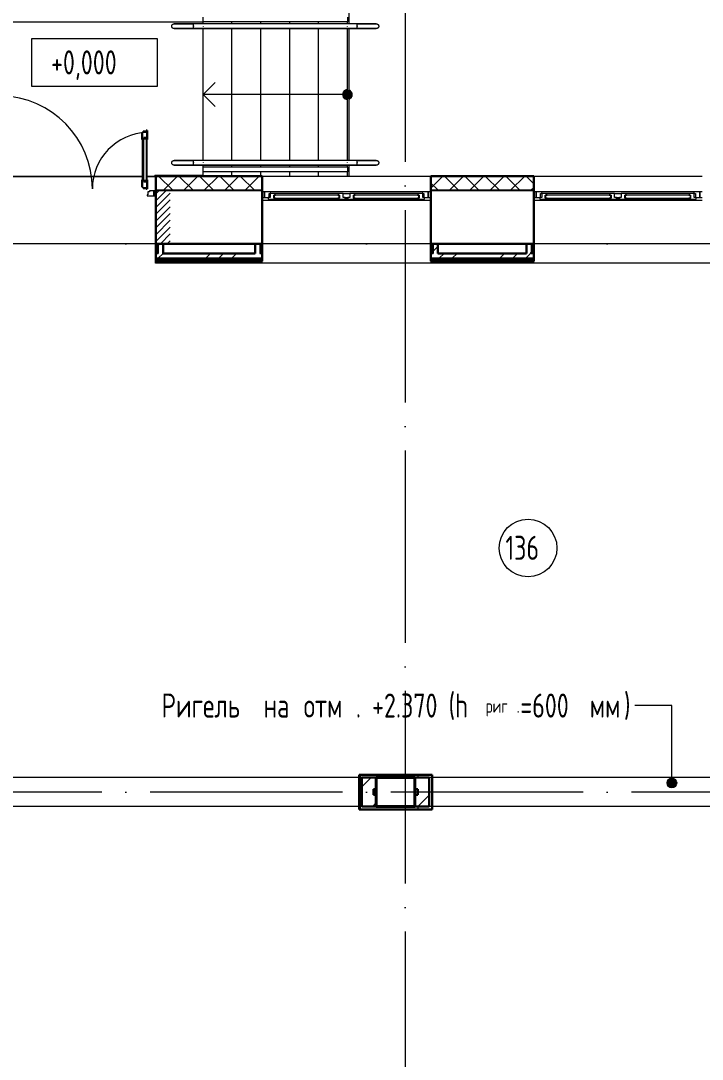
# Model space of a CAD drawing. Header units: millimetres. Extents: x -396912 to 182286, y -43638 to 41610.
# Drawn here: x -20949 to -13871, y 19294 to 30091 of the extents above; entities that cross this region are included whole.
import ezdxf

# ---------------------------------------------------------------- set-up
doc = ezdxf.new("R2010")
doc.units = ezdxf.units.MM
for name, pattern in [('ADSK_Линия сетки', [25, 20, -2.5, 0, -2.5]), ('ADSK_Сверху', [450, 300, -150]), ('ADSK_Штриховая_ш2 п1_5', [4.5, 3, -1.5])]:
    doc.linetypes.add(name, pattern=pattern)
for name, color, linetype, lineweight in [('_ Окна', 7, 'Continuous', 9), ('Аннотация', 7, 'Continuous', 18), ('Двери', 252, 'Continuous', 9), ('Лестницы', 252, 'Continuous', 9), ('Линии', 7, 'Continuous', 9), ('Марки помещений', 252, 'Continuous', 20), ('Несущие колонны', 252, 'Continuous', 18), ('Ограждение', 252, 'Continuous', 9), ('Окна', 252, 'Continuous', 9), ('Оси', 252, 'Continuous', 9), ('Отметки', 7, 'Continuous', 9), ('Стены внутренние', 7, 'Continuous', 18), ('Стены наружные', 7, 'Continuous', 18), ('Стены штриховка', 7, 'Continuous', 9), ('Стрелки вверх', 7, 'Continuous', 18)]:
    doc.layers.add(name, color=color, linetype=linetype, lineweight=lineweight)
doc.layers.add('Двери открывание', color=7, linetype='Continuous', lineweight=9, true_color=0xc0c0c0)
doc.styles.add('GOST Common_3', font='', dxfattribs={"height": 3.5})
doc.styles.add('GOST Common_5', font='', dxfattribs={"width": 0.9, "height": 2.5})
doc.styles.get('GOST Common_3').set_extended_font_data('GOST 2.304 type A')
doc.styles.get('GOST Common_5').set_extended_font_data('GOST 2.304 type A')

# ---------------------------------------------------------------- blocks, each defined once
blk = doc.blocks.new('1 этаж')
at = {"layer": 'Аннотация', "lineweight": 9, "true_color": 0x636466}
h = blk.add_hatch(color=251, dxfattribs=at)
edge = h.paths.add_edge_path()
edge.add_arc((-19888, 21248), 50, 0, 360)
at = {"layer": 'Двери', "lineweight": 18, "true_color": 0x636466}
h = blk.add_hatch(dxfattribs=at)
h.set_pattern_fill('FP_2', color=251, style=0, pattern_type=2)
h.set_pattern_definition([(45, (-26222.8, 27129.27), (-35.3553, 35.3553), [])])
h.paths.add_polyline_path([(-25151, 26854), (-25098, 26854), (-25098, 27404), (-25248, 27404), (-25248, 26854)])
h.paths.add_polyline_path([(-26948, 26854), (-26948, 27404), (-27098, 27404), (-27098, 26854)])
at = {"layer": 'Стрелки вверх', "true_color": 0x636466}
h = blk.add_hatch(color=251, dxfattribs=at)
edge = h.paths.add_edge_path()
edge.add_arc((-23258, 28405), 50, 89.8309, 270.1691)
edge.add_line((-23258, 28355), (-23258, 28405))
edge.add_line((-23258, 28405), (-23258, 28455))
for points in [[(-23265, 28356), (-23258, 28357), (-23258, 28454), (-23265, 28455), (-23291, 28443), (-23306, 28419), (-23306, 28391), (-23291, 28367)], [(-23245, 28359), (-23237, 28360), (-23216, 28378), (-23208, 28405), (-23216, 28432), (-23237, 28451), (-23245, 28452)]]:
    blk.add_hatch(color=251, dxfattribs=at).paths.add_polyline_path(points)
h = blk.add_hatch(color=251, dxfattribs=at)
edge = h.paths.add_edge_path()
edge.add_arc((-23258, 28405), 50, 0, 74.5742)
edge.add_line((-23245, 28453), (-23258, 28405))
edge.add_line((-23258, 28405), (-23208, 28405))
h = blk.add_hatch(color=251, dxfattribs=at)
edge = h.paths.add_edge_path()
edge.add_arc((-23258, 28405), 50, 285.4258, 360)
edge.add_line((-23208, 28405), (-23258, 28405))
edge.add_line((-23258, 28405), (-23245, 28357))
at = {"layer": '_ Окна', "color": 251, "true_color": 0x636466}
for p, q in [((-24118, 27394), (-24143, 27394)), ((-24143, 27336), (-24118, 27336)), ((-24118, 27336), (-24118, 27394)), ((-24020, 27360), (-24023, 27360)), ((-24023, 27360), (-24023, 27328)), ((-24023, 27328), (-24020, 27328)), ((-23343, 27360), (-24020, 27360)), ((-24020, 27360), (-24020, 27328)), ((-24020, 27328), (-24020, 27360)), ((-24020, 27328), (-23343, 27328)), ((-23343, 27328), (-23343, 27360)), ((-23343, 27360), (-23343, 27328)), ((-23340, 27360), (-23343, 27360)), ((-23343, 27328), (-23340, 27328)), ((-23340, 27328), (-23340, 27360)), ((-23193, 27360), (-23196, 27360)), ((-23196, 27360), (-23196, 27328)), ((-23196, 27328), (-23193, 27328)), ((-22516, 27360), (-23193, 27360)), ((-23193, 27360), (-23193, 27328)), ((-23193, 27328), (-23193, 27360)), ((-23193, 27328), (-22516, 27328)), ((-22516, 27328), (-22516, 27360)), ((-22516, 27360), (-22516, 27328)), ((-22513, 27360), (-22516, 27360)), ((-22516, 27328), (-22513, 27328)), ((-22513, 27328), (-22513, 27360)), ((-22393, 27394), (-22418, 27394)), ((-22418, 27394), (-22418, 27336)), ((-22418, 27336), (-22393, 27336)), ((-21298, 27394), (-21323, 27394)), ((-21323, 27336), (-21298, 27336)), ((-21298, 27336), (-21298, 27394)), ((-21200, 27360), (-21203, 27360)), ((-21203, 27360), (-21203, 27328)), ((-21203, 27328), (-21200, 27328)), ((-20523, 27360), (-21200, 27360)), ((-21200, 27360), (-21200, 27328)), ((-21200, 27328), (-21200, 27360)), ((-21200, 27328), (-20523, 27328)), ((-20523, 27328), (-20523, 27360)), ((-20523, 27360), (-20523, 27328)), ((-20520, 27360), (-20523, 27360)), ((-20523, 27328), (-20520, 27328)), ((-20520, 27328), (-20520, 27360)), ((-20373, 27360), (-20376, 27360)), ((-20376, 27360), (-20376, 27328)), ((-20376, 27328), (-20373, 27328)), ((-19696, 27360), (-20373, 27360)), ((-20373, 27360), (-20373, 27328)), ((-20373, 27328), (-20373, 27360)), ((-20373, 27328), (-19696, 27328)), ((-19696, 27328), (-19696, 27360)), ((-19696, 27360), (-19696, 27328)), ((-19693, 27360), (-19696, 27360)), ((-19696, 27328), (-19693, 27328)), ((-19693, 27328), (-19693, 27360)), ((-19573, 27394), (-19598, 27394)), ((-19598, 27394), (-19598, 27336)), ((-19598, 27336), (-19573, 27336))]:
    blk.add_line(p, q, dxfattribs=at)
at = {"layer": '_ Окна', "color": 251, "lineweight": 18, "true_color": 0x636466}
for p, q in [((-24058, 27394), (-24118, 27394)), ((-24118, 27394), (-24118, 27336)), ((-24118, 27336), (-24080, 27336)), ((-24060, 27336), (-24080, 27336)), ((-24080, 27336), (-24080, 27319)), ((-24080, 27319), (-24024, 27319)), ((-24072, 27336), (-24072, 27377)), ((-24072, 27377), (-24060, 27377)), ((-24060, 27377), (-24060, 27336)), ((-24009, 27377), (-24060, 27377)), ((-24054, 27377), (-24058, 27394)), ((-24024, 27319), (-24023, 27320)), ((-24023, 27328), (-24023, 27360)), ((-24023, 27360), (-24005, 27360)), ((-24005, 27328), (-24023, 27328)), ((-24023, 27320), (-24022, 27319)), ((-24022, 27319), (-24007, 27319)), ((-24005, 27360), (-24009, 27377)), ((-24007, 27319), (-24005, 27328)), ((-23353, 27377), (-23358, 27360)), ((-23358, 27360), (-23340, 27360)), ((-23340, 27328), (-23358, 27328)), ((-23358, 27328), (-23355, 27319)), ((-23355, 27319), (-23341, 27319)), ((-23303, 27377), (-23353, 27377)), ((-23341, 27319), (-23340, 27320)), ((-23340, 27360), (-23340, 27328)), ((-23340, 27320), (-23339, 27319)), ((-23339, 27319), (-23283, 27319)), ((-23303, 27336), (-23303, 27377)), ((-23283, 27336), (-23303, 27336)), ((-23283, 27319), (-23283, 27336)), ((-23233, 27336), (-23253, 27336)), ((-23253, 27336), (-23253, 27319)), ((-23253, 27319), (-23197, 27319)), ((-23233, 27377), (-23233, 27336)), ((-23182, 27377), (-23233, 27377)), ((-23197, 27319), (-23196, 27320)), ((-23196, 27328), (-23196, 27360)), ((-23196, 27360), (-23178, 27360)), ((-23178, 27328), (-23196, 27328)), ((-23196, 27320), (-23195, 27319)), ((-23195, 27319), (-23180, 27319)), ((-23178, 27360), (-23182, 27377)), ((-23180, 27319), (-23178, 27328)), ((-22526, 27377), (-22531, 27360)), ((-22531, 27360), (-22513, 27360)), ((-22513, 27328), (-22531, 27328)), ((-22531, 27328), (-22528, 27319)), ((-22528, 27319), (-22514, 27319)), ((-22476, 27377), (-22526, 27377)), ((-22514, 27319), (-22513, 27320)), ((-22513, 27360), (-22513, 27328)), ((-22513, 27320), (-22512, 27319)), ((-22512, 27319), (-22456, 27319)), ((-22477, 27394), (-22482, 27377)), ((-22418, 27394), (-22477, 27394)), ((-22476, 27336), (-22476, 27377)), ((-22476, 27377), (-22464, 27377)), ((-22456, 27336), (-22476, 27336)), ((-22464, 27377), (-22464, 27336)), ((-22456, 27319), (-22456, 27336)), ((-22456, 27336), (-22418, 27336)), ((-22418, 27336), (-22418, 27394)), ((-21238, 27394), (-21298, 27394)), ((-21298, 27394), (-21298, 27336)), ((-21298, 27336), (-21260, 27336)), ((-21240, 27336), (-21260, 27336)), ((-21260, 27336), (-21260, 27319)), ((-21260, 27319), (-21204, 27319)), ((-21252, 27336), (-21252, 27377)), ((-21252, 27377), (-21240, 27377)), ((-21240, 27377), (-21240, 27336)), ((-21189, 27377), (-21240, 27377)), ((-21234, 27377), (-21238, 27394)), ((-21204, 27319), (-21203, 27320)), ((-21203, 27328), (-21203, 27360)), ((-21203, 27360), (-21185, 27360)), ((-21185, 27328), (-21203, 27328)), ((-21203, 27320), (-21202, 27319)), ((-21202, 27319), (-21187, 27319)), ((-21185, 27360), (-21189, 27377)), ((-21187, 27319), (-21185, 27328)), ((-20533, 27377), (-20538, 27360)), ((-20538, 27360), (-20520, 27360)), ((-20520, 27328), (-20538, 27328)), ((-20538, 27328), (-20535, 27319)), ((-20535, 27319), (-20521, 27319)), ((-20483, 27377), (-20533, 27377)), ((-20521, 27319), (-20520, 27320)), ((-20520, 27360), (-20520, 27328)), ((-20520, 27320), (-20519, 27319)), ((-20519, 27319), (-20463, 27319)), ((-20483, 27336), (-20483, 27377)), ((-20463, 27336), (-20483, 27336)), ((-20463, 27319), (-20463, 27336)), ((-20413, 27336), (-20433, 27336)), ((-20433, 27336), (-20433, 27319)), ((-20433, 27319), (-20377, 27319)), ((-20413, 27377), (-20413, 27336)), ((-20362, 27377), (-20413, 27377)), ((-20377, 27319), (-20376, 27320)), ((-20376, 27328), (-20376, 27360)), ((-20376, 27360), (-20358, 27360)), ((-20358, 27328), (-20376, 27328)), ((-20376, 27320), (-20375, 27319)), ((-20375, 27319), (-20360, 27319)), ((-20358, 27360), (-20362, 27377)), ((-20360, 27319), (-20358, 27328)), ((-19706, 27377), (-19711, 27360)), ((-19711, 27360), (-19693, 27360)), ((-19693, 27328), (-19711, 27328)), ((-19711, 27328), (-19708, 27319)), ((-19708, 27319), (-19694, 27319)), ((-19656, 27377), (-19706, 27377)), ((-19694, 27319), (-19693, 27320)), ((-19693, 27360), (-19693, 27328)), ((-19693, 27320), (-19692, 27319)), ((-19692, 27319), (-19636, 27319)), ((-19657, 27394), (-19662, 27377)), ((-19598, 27394), (-19657, 27394)), ((-19656, 27336), (-19656, 27377)), ((-19656, 27377), (-19644, 27377)), ((-19636, 27336), (-19656, 27336)), ((-19644, 27377), (-19644, 27336)), ((-19636, 27319), (-19636, 27336)), ((-19636, 27336), (-19598, 27336)), ((-19598, 27336), (-19598, 27394))]:
    blk.add_line(p, q, dxfattribs=at)
at = {"layer": 'Аннотация', "color": 251, "lineweight": 20, "true_color": 0x636466}
for p, q in [((-26536, 28488), (-26536, 28988)), ((-26536, 28988), (-25236, 28988)), ((-25236, 28988), (-25236, 28488)), ((-25236, 28488), (-26536, 28488))]:
    blk.add_line(p, q, dxfattribs=at)
at = {"layer": 'Аннотация', "color": 251, "lineweight": 9, "true_color": 0x636466}
for p, q in [((-20267, 22053), (-20273, 22053)), ((-19888, 22053), (-20267, 22053)), ((-19888, 21248), (-19888, 22053))]:
    blk.add_line(p, q, dxfattribs=at)
blk.add_circle((-19888, 21248), 50, dxfattribs=at)
at = {"layer": 'Двери', "color": 251, "lineweight": 30, "true_color": 0x636466}
for p, q in [((-25381, 28012), (-25390, 28012)), ((-25390, 28012), (-25390, 27938)), ((-25349, 28022), (-25381, 28022)), ((-25381, 28022), (-25381, 28012)), ((-25340, 28032), (-25349, 28032)), ((-25349, 28032), (-25349, 28022)), ((-25340, 27938), (-25340, 28032)), ((-25390, 27938), (-25373, 27938)), ((-25373, 27938), (-25373, 27956)), ((-25373, 27956), (-25349, 27956)), ((-25349, 27956), (-25349, 27938)), ((-25349, 27938), (-25340, 27938)), ((-25390, 27518), (-25390, 27444)), ((-25390, 27518), (-25373, 27518)), ((-25390, 27444), (-25381, 27444)), ((-25381, 27444), (-25381, 27434)), ((-25381, 27434), (-25349, 27434)), ((-25373, 27518), (-25373, 27500)), ((-25373, 27500), (-25349, 27500)), ((-25349, 27518), (-25340, 27518)), ((-25349, 27500), (-25349, 27518)), ((-25349, 27434), (-25349, 27424)), ((-25349, 27424), (-25340, 27424)), ((-25340, 27424), (-25340, 27518))]:
    blk.add_line(p, q, dxfattribs=at)
at = {"layer": 'Двери', "color": 251, "true_color": 0x636466}
for p, q in [((-25390, 27938), (-25390, 27518)), ((-25373, 27500), (-25373, 27956)), ((-25373, 27956), (-25349, 27956)), ((-25349, 27956), (-25349, 27500)), ((-25340, 27518), (-25340, 27938)), ((-25349, 27500), (-25373, 27500)), ((-25330, 27363), (-25340, 27363)), ((-25340, 27363), (-25340, 27354)), ((-25340, 27354), (-25268, 27354)), ((-25315, 27395), (-25330, 27395)), ((-25330, 27395), (-25330, 27363)), ((-25315, 27404), (-25315, 27395)), ((-25268, 27404), (-25315, 27404)), ((-25248, 27404), (-25268, 27404)), ((-25268, 27404), (-25268, 27354)), ((-25268, 27354), (-25268, 27404)), ((-25268, 27354), (-25248, 27354)), ((-25248, 27354), (-25248, 27404))]:
    blk.add_line(p, q, dxfattribs=at)
at = {"layer": 'Двери', "color": 251, "linetype": 'ADSK_Штриховая_ш2 п1_5', "true_color": 0x636466}
for p, q in [((-25098, 27404), (-25248, 27404)), ((-25248, 27404), (-25248, 26854)), ((-25248, 26854), (-25098, 26854))]:
    blk.add_line(p, q, dxfattribs=at)
at = {"layer": 'Двери открывание', "color": 251, "true_color": 0x636466}
for centre, radius, start, end in [((-26876, 27424), 968, 0, 88.8161), ((-25320, 27424), 588, 91.9492, 180)]:
    blk.add_arc(centre, radius, start, end, dxfattribs=at)
at = {"layer": 'Лестницы', "color": 251, "true_color": 0x636466}
for p, q in [((-24758, 29141), (-24758, 29161)), ((-24758, 29141), (-24758, 29161)), ((-24458, 29141), (-24458, 29161)), ((-24458, 29141), (-24458, 29161)), ((-24158, 29141), (-24158, 29161)), ((-24158, 29141), (-24158, 29161)), ((-23858, 29141), (-23858, 29161)), ((-23858, 29141), (-23858, 29161)), ((-23558, 29141), (-23558, 29161)), ((-23558, 29141), (-23558, 29161)), ((-24758, 27721), (-24758, 29091)), ((-24758, 27721), (-24758, 29091)), ((-24458, 27721), (-24458, 29091)), ((-24458, 27721), (-24458, 29091)), ((-24158, 27721), (-24158, 29091)), ((-24158, 27721), (-24158, 29091)), ((-23858, 27721), (-23858, 29091)), ((-23858, 27721), (-23858, 29091)), ((-23558, 27721), (-23558, 29091)), ((-23558, 27721), (-23558, 29091)), ((-24758, 27651), (-24758, 27671)), ((-24758, 27651), (-24758, 27671)), ((-24458, 27651), (-24458, 27671)), ((-24458, 27651), (-24458, 27671)), ((-24158, 27651), (-24158, 27671)), ((-24158, 27651), (-24158, 27671)), ((-23858, 27651), (-23858, 27671)), ((-23858, 27651), (-23858, 27671)), ((-23558, 27651), (-23558, 27671)), ((-23558, 27651), (-23558, 27671)), ((-26806, 27554), (-25390, 27554)), ((-25340, 27554), (-25258, 27554)), ((-24758, 27569), (-24758, 27601)), ((-24758, 27569), (-24758, 27601)), ((-24458, 27556), (-24458, 27601)), ((-24458, 27556), (-24458, 27601)), ((-24158, 27556), (-24158, 27601)), ((-24158, 27556), (-24158, 27601)), ((-23858, 27556), (-23858, 27601)), ((-23858, 27556), (-23858, 27601)), ((-23558, 27556), (-23558, 27601)), ((-23558, 27556), (-23558, 27601))]:
    blk.add_line(p, q, dxfattribs=at)
at = {"layer": 'Линии', "color": 251, "linetype": 'ADSK_Сверху', "ltscale": 100, "true_color": 0x636466}
for p, q in [((-7753, 21304), (-28218, 21304)), ((-7753, 21004), (-28218, 21004))]:
    blk.add_line(p, q, dxfattribs=at)
at = {"layer": 'Марки помещений', "color": 251, "true_color": 0x636466}
blk.add_circle((-21382, 23691), 300, dxfattribs=at)
at = {"layer": 'Несущие колонны', "color": 251, "lineweight": 40, "true_color": 0x636466}
for p, q in [((-22958, 21304), (-22558, 21304)), ((-22958, 21004), (-22958, 21304)), ((-22558, 21304), (-22958, 21304)), ((-22958, 21304), (-22958, 21004)), ((-22558, 21304), (-22558, 21004)), ((-22558, 21004), (-22558, 21304)), ((-22558, 21004), (-22958, 21004)), ((-22958, 21004), (-22558, 21004))]:
    blk.add_line(p, q, dxfattribs=at)
at = {"layer": 'Ограждение', "color": 251, "true_color": 0x636466}
for p, q in [((-26963, 29161), (-24758, 29161)), ((-24758, 29161), (-24758, 29211)), ((-23258, 29161), (-24758, 29161)), ((-23258, 29211), (-23258, 29161)), ((-24764, 29141), (-24858, 29141)), ((-24858, 29091), (-24858, 29141)), ((-24758, 29141), (-24858, 29141)), ((-24858, 29119), (-24858, 29114)), ((-24858, 29116), (-24858, 29119)), ((-24858, 29114), (-24858, 29116)), ((-24858, 29091), (-24764, 29091)), ((-24758, 29091), (-24858, 29091)), ((-23264, 29141), (-24764, 29141)), ((-24764, 29091), (-23264, 29091)), ((-23258, 29141), (-24758, 29141)), ((-23258, 29091), (-24758, 29091)), ((-23158, 29141), (-23258, 29141)), ((-23158, 29141), (-23258, 29141)), ((-23258, 29091), (-23158, 29091)), ((-23158, 29091), (-23258, 29091)), ((-23158, 29091), (-23158, 29141)), ((-23158, 29114), (-23158, 29119)), ((-23158, 29119), (-23158, 29116)), ((-23158, 29116), (-23158, 29114)), ((-24764, 27721), (-24858, 27721)), ((-24858, 27671), (-24858, 27721)), ((-24758, 27721), (-24858, 27721)), ((-24858, 27699), (-24858, 27694)), ((-24858, 27696), (-24858, 27699)), ((-24858, 27694), (-24858, 27696)), ((-24858, 27671), (-24764, 27671)), ((-24758, 27671), (-24858, 27671)), ((-23264, 27721), (-24764, 27721)), ((-24764, 27671), (-23264, 27671)), ((-23258, 27721), (-24758, 27721)), ((-23258, 27671), (-24758, 27671)), ((-24758, 27601), (-24758, 27651)), ((-23258, 27651), (-24758, 27651)), ((-23158, 27721), (-23258, 27721)), ((-23158, 27721), (-23258, 27721)), ((-23258, 27671), (-23158, 27671)), ((-23158, 27671), (-23258, 27671)), ((-23258, 27651), (-23258, 27601)), ((-23158, 27671), (-23158, 27721)), ((-23158, 27694), (-23158, 27699)), ((-23158, 27699), (-23158, 27696)), ((-23158, 27696), (-23158, 27694)), ((-23258, 27601), (-24758, 27601)), ((-22393, 27304), (-24143, 27304)), ((-19573, 27304), (-21323, 27304)), ((-25253, 26654), (-25253, 26854)), ((-25248, 26854), (-25253, 26854)), ((-22393, 26854), (-24143, 26854)), ((-19573, 26854), (-21323, 26854)), ((-24143, 26654), (-24143, 26674)), ((-22393, 26674), (-22393, 26654)), ((-21323, 26654), (-21323, 26674)), ((-11053, 26654), (-25253, 26654)), ((-22393, 26654), (-24143, 26654)), ((-19573, 26654), (-21323, 26654))]:
    blk.add_line(p, q, dxfattribs=at)
at = {"layer": 'Ограждение', "color": 251, "true_color": 0x636466, "flags": 128}
for points in [[(-25083, 29116), (-25083, 29117), (-25083, 29118), (-25083, 29119), (-25083, 29120), (-25083, 29121), (-25082, 29122), (-25082, 29123), (-25082, 29124), (-25082, 29125), (-25081, 29126), (-25081, 29127), (-25080, 29128), (-25080, 29129), (-25079, 29130), (-25079, 29130), (-25078, 29131), (-25078, 29132), (-25077, 29133), (-25076, 29133), (-25076, 29134), (-25075, 29135), (-25074, 29136), (-25073, 29136), (-25073, 29137), (-25072, 29137), (-25071, 29138), (-25070, 29138), (-25069, 29139), (-25068, 29139), (-25067, 29140), (-25066, 29140), (-25065, 29140), (-25064, 29140), (-25063, 29141), (-25062, 29141), (-25061, 29141), (-25060, 29141), (-25059, 29141), (-25058, 29141), (-25058, 29141)], [(-25058, 29091), (-25059, 29091), (-25060, 29091), (-25061, 29091), (-25062, 29092), (-25063, 29092), (-25064, 29092), (-25065, 29092), (-25066, 29093), (-25067, 29093), (-25068, 29093), (-25069, 29094), (-25070, 29094), (-25071, 29095), (-25071, 29095), (-25072, 29096), (-25073, 29096), (-25074, 29097), (-25075, 29097), (-25075, 29098), (-25076, 29099), (-25077, 29100), (-25077, 29100), (-25078, 29101), (-25079, 29102), (-25079, 29103), (-25080, 29104), (-25080, 29104), (-25081, 29105), (-25081, 29106), (-25081, 29107), (-25082, 29108), (-25082, 29109), (-25082, 29110), (-25083, 29111), (-25083, 29112), (-25083, 29113), (-25083, 29114), (-25083, 29115), (-25083, 29116), (-25083, 29116)], [(-24858, 29141), (-24866, 29141), (-24874, 29141), (-24882, 29141), (-24890, 29141), (-24898, 29141), (-24906, 29141), (-24913, 29141), (-24921, 29141), (-24929, 29141), (-24936, 29141), (-24943, 29141), (-24951, 29141), (-24958, 29141), (-24964, 29141), (-24971, 29141), (-24978, 29141), (-24984, 29141), (-24990, 29141), (-24996, 29141), (-25002, 29141), (-25007, 29141), (-25012, 29141), (-25017, 29141), (-25022, 29141), (-25026, 29141), (-25031, 29141), (-25035, 29141), (-25038, 29141), (-25042, 29141), (-25045, 29141), (-25047, 29141), (-25050, 29141), (-25052, 29141), (-25054, 29141), (-25055, 29141), (-25056, 29141), (-25057, 29141), (-25058, 29141), (-25058, 29141), (-25058, 29141)], [(-25058, 29141), (-25058, 29141), (-25058, 29141), (-25057, 29141), (-25056, 29141), (-25054, 29141), (-25052, 29141), (-25050, 29141), (-25048, 29141), (-25045, 29141), (-25042, 29141), (-25039, 29141), (-25036, 29141), (-25032, 29141), (-25028, 29141), (-25023, 29141), (-25019, 29141), (-25014, 29141), (-25009, 29141), (-25003, 29141), (-24998, 29141), (-24992, 29141), (-24986, 29141), (-24979, 29141), (-24973, 29141), (-24966, 29141), (-24959, 29141), (-24952, 29141), (-24945, 29141), (-24938, 29141), (-24931, 29141), (-24923, 29141), (-24916, 29141), (-24908, 29141), (-24900, 29141), (-24892, 29141), (-24884, 29141), (-24876, 29141), (-24868, 29141), (-24860, 29141), (-24858, 29141)], [(-24858, 29091), (-24866, 29091), (-24874, 29091), (-24882, 29091), (-24890, 29091), (-24898, 29091), (-24906, 29091), (-24913, 29091), (-24921, 29091), (-24929, 29091), (-24936, 29091), (-24943, 29091), (-24951, 29091), (-24958, 29091), (-24964, 29091), (-24971, 29091), (-24978, 29091), (-24984, 29091), (-24990, 29091), (-24996, 29091), (-25002, 29091), (-25007, 29091), (-25012, 29091), (-25017, 29091), (-25022, 29091), (-25026, 29091), (-25031, 29091), (-25035, 29091), (-25038, 29091), (-25042, 29091), (-25045, 29091), (-25047, 29091), (-25050, 29091), (-25052, 29091), (-25054, 29091), (-25055, 29091), (-25056, 29091), (-25057, 29091), (-25058, 29091), (-25058, 29091), (-25058, 29091)], [(-25058, 29091), (-25058, 29091), (-25058, 29091), (-25057, 29091), (-25056, 29091), (-25054, 29091), (-25052, 29091), (-25050, 29091), (-25048, 29091), (-25045, 29091), (-25042, 29091), (-25039, 29091), (-25036, 29091), (-25032, 29091), (-25028, 29091), (-25023, 29091), (-25019, 29091), (-25014, 29091), (-25009, 29091), (-25003, 29091), (-24998, 29091), (-24992, 29091), (-24986, 29091), (-24979, 29091), (-24973, 29091), (-24966, 29091), (-24959, 29091), (-24952, 29091), (-24945, 29091), (-24938, 29091), (-24931, 29091), (-24923, 29091), (-24916, 29091), (-24908, 29091), (-24900, 29091), (-24892, 29091), (-24884, 29091), (-24876, 29091), (-24868, 29091), (-24860, 29091), (-24858, 29091)], [(-23158, 29141), (-23150, 29141), (-23142, 29141), (-23134, 29141), (-23126, 29141), (-23118, 29141), (-23110, 29141), (-23103, 29141), (-23095, 29141), (-23087, 29141), (-23080, 29141), (-23073, 29141), (-23065, 29141), (-23058, 29141), (-23052, 29141), (-23045, 29141), (-23038, 29141), (-23032, 29141), (-23026, 29141), (-23020, 29141), (-23014, 29141), (-23009, 29141), (-23004, 29141), (-22999, 29141), (-22994, 29141), (-22990, 29141), (-22985, 29141), (-22981, 29141), (-22978, 29141), (-22974, 29141), (-22971, 29141), (-22969, 29141), (-22966, 29141), (-22964, 29141), (-22962, 29141), (-22961, 29141), (-22960, 29141), (-22959, 29141), (-22958, 29141), (-22958, 29141), (-22958, 29141)], [(-22958, 29141), (-22958, 29141), (-22958, 29141), (-22959, 29141), (-22960, 29141), (-22962, 29141), (-22964, 29141), (-22966, 29141), (-22968, 29141), (-22971, 29141), (-22974, 29141), (-22977, 29141), (-22980, 29141), (-22984, 29141), (-22988, 29141), (-22993, 29141), (-22997, 29141), (-23002, 29141), (-23007, 29141), (-23013, 29141), (-23018, 29141), (-23024, 29141), (-23030, 29141), (-23037, 29141), (-23043, 29141), (-23050, 29141), (-23057, 29141), (-23064, 29141), (-23071, 29141), (-23078, 29141), (-23085, 29141), (-23093, 29141), (-23100, 29141), (-23108, 29141), (-23116, 29141), (-23124, 29141), (-23132, 29141), (-23140, 29141), (-23148, 29141), (-23156, 29141), (-23158, 29141)], [(-23158, 29091), (-23150, 29091), (-23142, 29091), (-23134, 29091), (-23126, 29091), (-23118, 29091), (-23110, 29091), (-23103, 29091), (-23095, 29091), (-23087, 29091), (-23080, 29091), (-23073, 29091), (-23065, 29091), (-23058, 29091), (-23052, 29091), (-23045, 29091), (-23038, 29091), (-23032, 29091), (-23026, 29091), (-23020, 29091), (-23014, 29091), (-23009, 29091), (-23004, 29091), (-22999, 29091), (-22994, 29091), (-22990, 29091), (-22985, 29091), (-22981, 29091), (-22978, 29091), (-22974, 29091), (-22971, 29091), (-22969, 29091), (-22966, 29091), (-22964, 29091), (-22962, 29091), (-22961, 29091), (-22960, 29091), (-22959, 29091), (-22958, 29091), (-22958, 29091), (-22958, 29091)], [(-22958, 29091), (-22958, 29091), (-22958, 29091), (-22959, 29091), (-22960, 29091), (-22962, 29091), (-22964, 29091), (-22966, 29091), (-22968, 29091), (-22971, 29091), (-22974, 29091), (-22977, 29091), (-22980, 29091), (-22984, 29091), (-22988, 29091), (-22993, 29091), (-22997, 29091), (-23002, 29091), (-23007, 29091), (-23013, 29091), (-23018, 29091), (-23024, 29091), (-23030, 29091), (-23037, 29091), (-23043, 29091), (-23050, 29091), (-23057, 29091), (-23064, 29091), (-23071, 29091), (-23078, 29091), (-23085, 29091), (-23093, 29091), (-23100, 29091), (-23108, 29091), (-23116, 29091), (-23124, 29091), (-23132, 29091), (-23140, 29091), (-23148, 29091), (-23156, 29091), (-23158, 29091)], [(-22958, 29141), (-22957, 29141), (-22956, 29141), (-22955, 29141), (-22954, 29141), (-22953, 29141), (-22952, 29141), (-22951, 29140), (-22950, 29140), (-22949, 29140), (-22948, 29139), (-22947, 29139), (-22946, 29138), (-22945, 29138), (-22945, 29137), (-22944, 29137), (-22943, 29136), (-22942, 29136), (-22941, 29135), (-22941, 29134), (-22940, 29134), (-22939, 29133), (-22939, 29132), (-22938, 29131), (-22937, 29131), (-22937, 29130), (-22936, 29129), (-22936, 29128), (-22935, 29127), (-22935, 29126), (-22935, 29125), (-22934, 29124), (-22934, 29123), (-22934, 29122), (-22933, 29121), (-22933, 29121), (-22933, 29120), (-22933, 29119), (-22933, 29118), (-22933, 29117), (-22933, 29116)], [(-22933, 29116), (-22933, 29115), (-22933, 29114), (-22933, 29113), (-22933, 29112), (-22933, 29111), (-22934, 29110), (-22934, 29109), (-22934, 29108), (-22934, 29107), (-22935, 29107), (-22935, 29106), (-22936, 29105), (-22936, 29104), (-22937, 29103), (-22937, 29102), (-22938, 29101), (-22938, 29101), (-22939, 29100), (-22940, 29099), (-22940, 29098), (-22941, 29098), (-22942, 29097), (-22943, 29096), (-22943, 29096), (-22944, 29095), (-22945, 29095), (-22946, 29094), (-22947, 29094), (-22948, 29093), (-22949, 29093), (-22950, 29093), (-22951, 29092), (-22952, 29092), (-22953, 29092), (-22954, 29092), (-22955, 29091), (-22956, 29091), (-22957, 29091), (-22958, 29091), (-22958, 29091)], [(-25083, 27696), (-25083, 27697), (-25083, 27698), (-25083, 27699), (-25083, 27700), (-25083, 27701), (-25082, 27702), (-25082, 27703), (-25082, 27704), (-25082, 27705), (-25081, 27706), (-25081, 27707), (-25080, 27708), (-25080, 27709), (-25079, 27710), (-25079, 27710), (-25078, 27711), (-25078, 27712), (-25077, 27713), (-25076, 27713), (-25076, 27714), (-25075, 27715), (-25074, 27716), (-25073, 27716), (-25073, 27717), (-25072, 27717), (-25071, 27718), (-25070, 27718), (-25069, 27719), (-25068, 27719), (-25067, 27720), (-25066, 27720), (-25065, 27720), (-25064, 27720), (-25063, 27721), (-25062, 27721), (-25061, 27721), (-25060, 27721), (-25059, 27721), (-25058, 27721), (-25058, 27721)], [(-25058, 27671), (-25059, 27671), (-25060, 27671), (-25061, 27671), (-25062, 27672), (-25063, 27672), (-25064, 27672), (-25065, 27672), (-25066, 27673), (-25067, 27673), (-25068, 27673), (-25069, 27674), (-25070, 27674), (-25071, 27675), (-25071, 27675), (-25072, 27676), (-25073, 27676), (-25074, 27677), (-25075, 27677), (-25075, 27678), (-25076, 27679), (-25077, 27680), (-25077, 27680), (-25078, 27681), (-25079, 27682), (-25079, 27683), (-25080, 27684), (-25080, 27684), (-25081, 27685), (-25081, 27686), (-25081, 27687), (-25082, 27688), (-25082, 27689), (-25082, 27690), (-25083, 27691), (-25083, 27692), (-25083, 27693), (-25083, 27694), (-25083, 27695), (-25083, 27696), (-25083, 27696)], [(-24858, 27721), (-24866, 27721), (-24874, 27721), (-24882, 27721), (-24890, 27721), (-24898, 27721), (-24906, 27721), (-24913, 27721), (-24921, 27721), (-24929, 27721), (-24936, 27721), (-24943, 27721), (-24951, 27721), (-24958, 27721), (-24964, 27721), (-24971, 27721), (-24978, 27721), (-24984, 27721), (-24990, 27721), (-24996, 27721), (-25002, 27721), (-25007, 27721), (-25012, 27721), (-25017, 27721), (-25022, 27721), (-25026, 27721), (-25031, 27721), (-25035, 27721), (-25038, 27721), (-25042, 27721), (-25045, 27721), (-25047, 27721), (-25050, 27721), (-25052, 27721), (-25054, 27721), (-25055, 27721), (-25056, 27721), (-25057, 27721), (-25058, 27721), (-25058, 27721), (-25058, 27721)], [(-25058, 27721), (-25058, 27721), (-25058, 27721), (-25057, 27721), (-25056, 27721), (-25054, 27721), (-25052, 27721), (-25050, 27721), (-25048, 27721), (-25045, 27721), (-25042, 27721), (-25039, 27721), (-25036, 27721), (-25032, 27721), (-25028, 27721), (-25023, 27721), (-25019, 27721), (-25014, 27721), (-25009, 27721), (-25003, 27721), (-24998, 27721), (-24992, 27721), (-24986, 27721), (-24979, 27721), (-24973, 27721), (-24966, 27721), (-24959, 27721), (-24952, 27721), (-24945, 27721), (-24938, 27721), (-24931, 27721), (-24923, 27721), (-24916, 27721), (-24908, 27721), (-24900, 27721), (-24892, 27721), (-24884, 27721), (-24876, 27721), (-24868, 27721), (-24860, 27721), (-24858, 27721)], [(-24858, 27671), (-24866, 27671), (-24874, 27671), (-24882, 27671), (-24890, 27671), (-24898, 27671), (-24906, 27671), (-24913, 27671), (-24921, 27671), (-24929, 27671), (-24936, 27671), (-24943, 27671), (-24951, 27671), (-24958, 27671), (-24964, 27671), (-24971, 27671), (-24978, 27671), (-24984, 27671), (-24990, 27671), (-24996, 27671), (-25002, 27671), (-25007, 27671), (-25012, 27671), (-25017, 27671), (-25022, 27671), (-25026, 27671), (-25031, 27671), (-25035, 27671), (-25038, 27671), (-25042, 27671), (-25045, 27671), (-25047, 27671), (-25050, 27671), (-25052, 27671), (-25054, 27671), (-25055, 27671), (-25056, 27671), (-25057, 27671), (-25058, 27671), (-25058, 27671), (-25058, 27671)], [(-25058, 27671), (-25058, 27671), (-25058, 27671), (-25057, 27671), (-25056, 27671), (-25054, 27671), (-25052, 27671), (-25050, 27671), (-25048, 27671), (-25045, 27671), (-25042, 27671), (-25039, 27671), (-25036, 27671), (-25032, 27671), (-25028, 27671), (-25023, 27671), (-25019, 27671), (-25014, 27671), (-25009, 27671), (-25003, 27671), (-24998, 27671), (-24992, 27671), (-24986, 27671), (-24979, 27671), (-24973, 27671), (-24966, 27671), (-24959, 27671), (-24952, 27671), (-24945, 27671), (-24938, 27671), (-24931, 27671), (-24923, 27671), (-24916, 27671), (-24908, 27671), (-24900, 27671), (-24892, 27671), (-24884, 27671), (-24876, 27671), (-24868, 27671), (-24860, 27671), (-24858, 27671)], [(-23158, 27721), (-23150, 27721), (-23142, 27721), (-23134, 27721), (-23126, 27721), (-23118, 27721), (-23110, 27721), (-23103, 27721), (-23095, 27721), (-23087, 27721), (-23080, 27721), (-23073, 27721), (-23065, 27721), (-23058, 27721), (-23052, 27721), (-23045, 27721), (-23038, 27721), (-23032, 27721), (-23026, 27721), (-23020, 27721), (-23014, 27721), (-23009, 27721), (-23004, 27721), (-22999, 27721), (-22994, 27721), (-22990, 27721), (-22985, 27721), (-22981, 27721), (-22978, 27721), (-22974, 27721), (-22971, 27721), (-22969, 27721), (-22966, 27721), (-22964, 27721), (-22962, 27721), (-22961, 27721), (-22960, 27721), (-22959, 27721), (-22958, 27721), (-22958, 27721), (-22958, 27721)], [(-22958, 27721), (-22958, 27721), (-22958, 27721), (-22959, 27721), (-22960, 27721), (-22962, 27721), (-22964, 27721), (-22966, 27721), (-22968, 27721), (-22971, 27721), (-22974, 27721), (-22977, 27721), (-22980, 27721), (-22984, 27721), (-22988, 27721), (-22993, 27721), (-22997, 27721), (-23002, 27721), (-23007, 27721), (-23013, 27721), (-23018, 27721), (-23024, 27721), (-23030, 27721), (-23037, 27721), (-23043, 27721), (-23050, 27721), (-23057, 27721), (-23064, 27721), (-23071, 27721), (-23078, 27721), (-23085, 27721), (-23093, 27721), (-23100, 27721), (-23108, 27721), (-23116, 27721), (-23124, 27721), (-23132, 27721), (-23140, 27721), (-23148, 27721), (-23156, 27721), (-23158, 27721)], [(-23158, 27671), (-23150, 27671), (-23142, 27671), (-23134, 27671), (-23126, 27671), (-23118, 27671), (-23110, 27671), (-23103, 27671), (-23095, 27671), (-23087, 27671), (-23080, 27671), (-23073, 27671), (-23065, 27671), (-23058, 27671), (-23052, 27671), (-23045, 27671), (-23038, 27671), (-23032, 27671), (-23026, 27671), (-23020, 27671), (-23014, 27671), (-23009, 27671), (-23004, 27671), (-22999, 27671), (-22994, 27671), (-22990, 27671), (-22985, 27671), (-22981, 27671), (-22978, 27671), (-22974, 27671), (-22971, 27671), (-22969, 27671), (-22966, 27671), (-22964, 27671), (-22962, 27671), (-22961, 27671), (-22960, 27671), (-22959, 27671), (-22958, 27671), (-22958, 27671), (-22958, 27671)], [(-22958, 27671), (-22958, 27671), (-22958, 27671), (-22959, 27671), (-22960, 27671), (-22962, 27671), (-22964, 27671), (-22966, 27671), (-22968, 27671), (-22971, 27671), (-22974, 27671), (-22977, 27671), (-22980, 27671), (-22984, 27671), (-22988, 27671), (-22993, 27671), (-22997, 27671), (-23002, 27671), (-23007, 27671), (-23013, 27671), (-23018, 27671), (-23024, 27671), (-23030, 27671), (-23037, 27671), (-23043, 27671), (-23050, 27671), (-23057, 27671), (-23064, 27671), (-23071, 27671), (-23078, 27671), (-23085, 27671), (-23093, 27671), (-23100, 27671), (-23108, 27671), (-23116, 27671), (-23124, 27671), (-23132, 27671), (-23140, 27671), (-23148, 27671), (-23156, 27671), (-23158, 27671)], [(-22958, 27721), (-22957, 27721), (-22956, 27721), (-22955, 27721), (-22954, 27721), (-22953, 27721), (-22952, 27721), (-22951, 27720), (-22950, 27720), (-22949, 27720), (-22948, 27719), (-22947, 27719), (-22946, 27718), (-22945, 27718), (-22945, 27717), (-22944, 27717), (-22943, 27716), (-22942, 27716), (-22941, 27715), (-22941, 27714), (-22940, 27714), (-22939, 27713), (-22939, 27712), (-22938, 27711), (-22937, 27711), (-22937, 27710), (-22936, 27709), (-22936, 27708), (-22935, 27707), (-22935, 27706), (-22935, 27705), (-22934, 27704), (-22934, 27703), (-22934, 27702), (-22933, 27701), (-22933, 27701), (-22933, 27700), (-22933, 27699), (-22933, 27698), (-22933, 27697), (-22933, 27696)], [(-22933, 27696), (-22933, 27695), (-22933, 27694), (-22933, 27693), (-22933, 27692), (-22933, 27691), (-22934, 27690), (-22934, 27689), (-22934, 27688), (-22934, 27687), (-22935, 27687), (-22935, 27686), (-22936, 27685), (-22936, 27684), (-22937, 27683), (-22937, 27682), (-22938, 27681), (-22938, 27681), (-22939, 27680), (-22940, 27679), (-22940, 27678), (-22941, 27678), (-22942, 27677), (-22943, 27676), (-22943, 27676), (-22944, 27675), (-22945, 27675), (-22946, 27674), (-22947, 27674), (-22948, 27673), (-22949, 27673), (-22950, 27673), (-22951, 27672), (-22952, 27672), (-22953, 27672), (-22954, 27672), (-22955, 27671), (-22956, 27671), (-22957, 27671), (-22958, 27671), (-22958, 27671)]]:
    blk.add_lwpolyline(points, dxfattribs=at)
at = {"layer": 'Ограждение', "color": 251, "true_color": 0x636466}
for points in [[(-24758, 29118), (-24758, 29118), (-24758, 29116), (-24758, 29115), (-24758, 29114)], [(-23258, 29114), (-23258, 29115), (-23258, 29116), (-23258, 29118), (-23258, 29118)], [(-24758, 27698), (-24758, 27698), (-24758, 27696), (-24758, 27695), (-24758, 27694)], [(-23258, 27694), (-23258, 27695), (-23258, 27696), (-23258, 27698), (-23258, 27698)]]:
    blk.add_open_spline(points, degree=3, dxfattribs=at)
at = {"layer": 'Окна', "color": 251, "true_color": 0x636466}
for p, q in [((-22477, 27394), (-24058, 27394)), ((-24024, 27319), (-24022, 27319)), ((-23353, 27377), (-24009, 27377)), ((-24007, 27319), (-23355, 27319)), ((-23341, 27319), (-23339, 27319)), ((-23303, 27377), (-23233, 27377)), ((-23283, 27336), (-23253, 27336)), ((-23253, 27319), (-23283, 27319)), ((-23197, 27319), (-23195, 27319)), ((-22526, 27377), (-23182, 27377)), ((-23180, 27319), (-22528, 27319)), ((-22514, 27319), (-22512, 27319)), ((-19657, 27394), (-21238, 27394)), ((-21204, 27319), (-21202, 27319)), ((-20533, 27377), (-21189, 27377)), ((-21187, 27319), (-20535, 27319)), ((-20521, 27319), (-20519, 27319)), ((-20483, 27377), (-20413, 27377)), ((-20463, 27336), (-20433, 27336)), ((-20433, 27319), (-20463, 27319)), ((-20377, 27319), (-20375, 27319)), ((-19706, 27377), (-20362, 27377)), ((-20360, 27319), (-19708, 27319)), ((-19694, 27319), (-19692, 27319))]:
    blk.add_line(p, q, dxfattribs=at)
at = {"layer": 'Оси', "color": 251, "linetype": 'ADSK_Линия сетки', "ltscale": 100, "true_color": 0x636466}
for p, q in [((-22658, 32205), (-22658, -32502)), ((-808, 26854), (-72530, 26854)), ((-808, 21154), (-72530, 21154))]:
    blk.add_line(p, q, dxfattribs=at)
at = {"layer": 'Стены внутренние', "color": 251, "true_color": 0x636466}
for p, q in [((-26806, 27556), (-25390, 27556)), ((-25340, 27556), (-25258, 27556)), ((-24143, 27556), (-22393, 27556)), ((-21323, 27556), (-19573, 27556)), ((-24143, 27404), (-25248, 27404)), ((-21323, 27404), (-22393, 27404)), ((-25253, 26854), (-26948, 26854))]:
    blk.add_line(p, q, dxfattribs=at)
at = {"layer": 'Стены внутренние', "color": 251, "lineweight": 30, "true_color": 0x636466}
for p, q in [((-24143, 27556), (-25248, 27556)), ((-25248, 27556), (-25248, 27414)), ((-24143, 27414), (-24143, 27556)), ((-21323, 27556), (-22393, 27556)), ((-22393, 27556), (-22393, 27414)), ((-21323, 27414), (-21323, 27556)), ((-25248, 26854), (-25248, 27404)), ((-24143, 26854), (-24143, 27404)), ((-22393, 26854), (-22393, 27404)), ((-21323, 26854), (-21323, 27404)), ((-24218, 26854), (-25173, 26854)), ((-21398, 26854), (-22318, 26854))]:
    blk.add_line(p, q, dxfattribs=at)
at = {"layer": 'Стены внутренние', "color": 251, "linetype": 'Continuous', "lineweight": 9, "true_color": 0x636466}
for p, q in [((-25246, 27547), (-25238, 27554)), ((-25077, 27414), (-25217, 27554)), ((-25166, 27414), (-25026, 27554)), ((-25009, 27556), (-25010, 27554)), ((-24865, 27414), (-25005, 27554)), ((-24954, 27414), (-24814, 27554)), ((-24652, 27414), (-24792, 27554)), ((-24742, 27414), (-24602, 27554)), ((-24440, 27414), (-24580, 27554)), ((-24530, 27414), (-24390, 27554)), ((-24228, 27414), (-24368, 27554)), ((-24331, 27554), (-24332, 27556)), ((-24318, 27414), (-24178, 27554)), ((-24145, 27543), (-24156, 27554)), ((-22391, 27432), (-22269, 27554)), ((-22107, 27414), (-22247, 27554)), ((-22196, 27414), (-22056, 27554)), ((-22193, 27556), (-22194, 27554)), ((-21895, 27414), (-22035, 27554)), ((-21984, 27414), (-21844, 27554)), ((-21958, 27556), (-21960, 27554)), ((-21683, 27414), (-21823, 27554)), ((-21772, 27414), (-21632, 27554)), ((-21470, 27414), (-21610, 27554)), ((-21560, 27414), (-21420, 27554)), ((-21515, 27554), (-21516, 27556)), ((-21325, 27481), (-21398, 27554)), ((-25246, 27514), (-25248, 27517)), ((-22319, 27414), (-22391, 27486)), ((-21348, 27414), (-21325, 27437))]:
    blk.add_line(p, q, dxfattribs=at)
at = {"layer": 'Стены наружные', "color": 251, "true_color": 0x636466}
for p, q in [((-23245, 29271), (-23245, 29141)), ((-23258, 29141), (-23258, 29161)), ((-23258, 27721), (-23258, 29091)), ((-23245, 29091), (-23245, 27721)), ((-23258, 27651), (-23258, 27671)), ((-23245, 27671), (-23245, 27556)), ((-25258, 27569), (-24758, 27569)), ((-25258, 27569), (-25258, 27554)), ((-25248, 27554), (-25258, 27554)), ((-24758, 27569), (-24758, 27556)), ((-23258, 27556), (-23258, 27601))]:
    blk.add_line(p, q, dxfattribs=at)
at = {"layer": 'Стены наружные', "color": 251, "lineweight": 30, "true_color": 0x636466}
for p, q in [((-25248, 27414), (-25248, 27404)), ((-24143, 27404), (-24143, 27414)), ((-22393, 27414), (-22393, 27404)), ((-21323, 27404), (-21323, 27414)), ((-25248, 26854), (-25248, 26679)), ((-25173, 26854), (-25248, 26854)), ((-25173, 26754), (-25173, 26854)), ((-24218, 26854), (-24218, 26754)), ((-24143, 26854), (-24218, 26854)), ((-24143, 26679), (-24143, 26854)), ((-22393, 26854), (-22393, 26679)), ((-22318, 26854), (-22393, 26854)), ((-22318, 26754), (-22318, 26854)), ((-21398, 26854), (-21398, 26754)), ((-21323, 26854), (-21398, 26854)), ((-21323, 26679), (-21323, 26854)), ((-25248, 26674), (-25248, 26679)), ((-25248, 26674), (-24143, 26674)), ((-24218, 26754), (-25173, 26754)), ((-24143, 26674), (-24143, 26679)), ((-22393, 26674), (-22393, 26679)), ((-22393, 26674), (-21323, 26674)), ((-22318, 26754), (-21398, 26754)), ((-21323, 26674), (-21323, 26679)), ((-22378, 21334), (-23138, 21334)), ((-23138, 21334), (-23138, 20974)), ((-22408, 21304), (-23108, 21304)), ((-23108, 21304), (-23108, 21004)), ((-22958, 21184), (-22958, 21304)), ((-22558, 21304), (-22558, 21184)), ((-22408, 21004), (-22408, 21304)), ((-22378, 20974), (-22378, 21334)), ((-22988, 21184), (-22958, 21184)), ((-22988, 21124), (-22988, 21184)), ((-22558, 21184), (-22528, 21184)), ((-22528, 21184), (-22528, 21124)), ((-22958, 21124), (-22988, 21124)), ((-22958, 21004), (-22958, 21124)), ((-22528, 21124), (-22558, 21124)), ((-22558, 21124), (-22558, 21004)), ((-23138, 20974), (-22378, 20974)), ((-23108, 21004), (-22408, 21004))]:
    blk.add_line(p, q, dxfattribs=at)
at = {"layer": 'Стены наружные', "color": 251, "linetype": 'Continuous', "lineweight": 9, "true_color": 0x636466}
for p, q in [((-25223, 26839), (-25208, 26854)), ((-22393, 26794), (-22380, 26806)), ((-22380, 26806), (-22368, 26819)), ((-22368, 26776), (-22318, 26826)), ((-21398, 26848), (-21391, 26854)), ((-21348, 26778), (-21335, 26790)), ((-21335, 26790), (-21323, 26803)), ((-25248, 26696), (-25240, 26704)), ((-25223, 26704), (-25173, 26754)), ((-25173, 26754), (-25173, 26754)), ((-25058, 26674), (-25053, 26679)), ((-25053, 26679), (-25040, 26692)), ((-25040, 26692), (-25028, 26704)), ((-24841, 26679), (-24828, 26692)), ((-24828, 26692), (-24816, 26704)), ((-24730, 26704), (-24680, 26754)), ((-24633, 26674), (-24628, 26679)), ((-24628, 26679), (-24616, 26692)), ((-24616, 26692), (-24603, 26704)), ((-24595, 26704), (-24545, 26754)), ((-24460, 26704), (-24410, 26754)), ((-24416, 26679), (-24404, 26692)), ((-24404, 26692), (-24391, 26704)), ((-24209, 26674), (-24204, 26679)), ((-24204, 26679), (-24192, 26692)), ((-24192, 26692), (-24179, 26704)), ((-22393, 26751), (-22390, 26754)), ((-22305, 26704), (-22255, 26754)), ((-22295, 26679), (-22282, 26692)), ((-22282, 26692), (-22270, 26704)), ((-22170, 26704), (-22120, 26754)), ((-22088, 26674), (-22083, 26679)), ((-22083, 26679), (-22070, 26692)), ((-22070, 26692), (-22058, 26704)), ((-21871, 26679), (-21858, 26692)), ((-21858, 26692), (-21846, 26704)), ((-21676, 26704), (-21626, 26754)), ((-21664, 26674), (-21659, 26679)), ((-21659, 26679), (-21646, 26692)), ((-21646, 26692), (-21634, 26704)), ((-21541, 26704), (-21491, 26754)), ((-21446, 26679), (-21434, 26692)), ((-21434, 26692), (-21421, 26704)), ((-21406, 26704), (-21356, 26754)), ((-21356, 26754), (-21348, 26763)), ((-23122, 20974), (-23122, 21334)), ((-23108, 21209), (-23012, 21304)), ((-22558, 21287), (-22541, 21304)), ((-22522, 21304), (-22522, 21334)), ((-22527, 21004), (-22408, 21123)), ((-22998, 21004), (-22988, 21015)), ((-22988, 21015), (-22958, 21045)), ((-22522, 20974), (-22522, 21004))]:
    blk.add_line(p, q, dxfattribs=at)
at = {"layer": 'Стены штриховка', "color": 251, "true_color": 0x636466}
for p, q in [((-25246, 27414), (-25246, 27554)), ((-25246, 27554), (-24145, 27554)), ((-24145, 27554), (-24145, 27414)), ((-22391, 27414), (-22391, 27554)), ((-22391, 27554), (-21325, 27554)), ((-21325, 27554), (-21325, 27414)), ((-25248, 27414), (-24143, 27414)), ((-22393, 27414), (-21323, 27414)), ((-25235, 26854), (-25235, 26754)), ((-25223, 26854), (-25223, 26754)), ((-24168, 26854), (-24168, 26754)), ((-24155, 26854), (-24155, 26754)), ((-22380, 26854), (-22380, 26754)), ((-22368, 26854), (-22368, 26754)), ((-21348, 26854), (-21348, 26754)), ((-21335, 26854), (-21335, 26754)), ((-25248, 26754), (-25223, 26754)), ((-24143, 26704), (-25248, 26704)), ((-24143, 26692), (-25248, 26692)), ((-24143, 26679), (-25248, 26679)), ((-25248, 26679), (-24143, 26679)), ((-24168, 26754), (-24143, 26754)), ((-22393, 26754), (-22368, 26754)), ((-21323, 26704), (-22393, 26704)), ((-21323, 26692), (-22393, 26692)), ((-21323, 26679), (-22393, 26679)), ((-22393, 26679), (-21323, 26679)), ((-21348, 26754), (-21323, 26754))]:
    blk.add_line(p, q, dxfattribs=at)
at = {"layer": 'Стрелки вверх', "color": 251, "true_color": 0x636466}
for p, q in [((-24758, 28405), (-24633, 28530)), ((-24458, 28405), (-24758, 28405)), ((-24758, 28405), (-24633, 28280)), ((-24158, 28405), (-24458, 28405)), ((-23858, 28405), (-24158, 28405)), ((-23558, 28405), (-23858, 28405)), ((-23258, 28405), (-23558, 28405)), ((-23291, 28443), (-23306, 28419)), ((-23306, 28419), (-23306, 28391)), ((-23265, 28455), (-23291, 28443)), ((-23258, 28454), (-23265, 28455)), ((-23258, 28405), (-23258, 28455)), ((-23258, 28357), (-23258, 28454)), ((-23245, 28453), (-23258, 28405)), ((-23258, 28405), (-23208, 28405)), ((-23258, 28355), (-23258, 28405)), ((-23208, 28405), (-23258, 28405)), ((-23258, 28405), (-23245, 28357)), ((-23237, 28451), (-23245, 28452)), ((-23245, 28452), (-23245, 28359)), ((-23216, 28432), (-23237, 28451)), ((-23208, 28405), (-23216, 28432)), ((-23216, 28378), (-23208, 28405)), ((-23306, 28391), (-23291, 28367)), ((-23291, 28367), (-23265, 28356)), ((-23265, 28356), (-23258, 28357)), ((-23245, 28359), (-23237, 28360)), ((-23237, 28360), (-23216, 28378))]:
    blk.add_line(p, q, dxfattribs=at)
for start, end in [(89.8309, 270.1691), (0, 74.5742), (285.4258, 0)]:
    blk.add_arc((-23258, 28405), 50, start, end, dxfattribs=at)
at = {"layer": 'Аннотация', "color": 251, "true_color": 0x636466, "width": 0.9}
for s, height, style, p in [('Ригель', 250, 'GOST Common_3', (-25189, 21928)), ('. +2.370 (h', 250, 'GOST Common_3', (-23171, 21928)), ('=600', 250, 'GOST Common_3', (-21462, 21928)), (')', 250, 'GOST Common_3', (-20385, 21928)), ('на', 250, 'GOST Common_3', (-24129, 21928)), ('отм', 250, 'GOST Common_3', (-23712, 21928)), ('риг', 138.8, 'GOST Common_5', (-21821, 21978)), ('мм', 250, 'GOST Common_3', (-20742, 21928)), ('.', 139, 'GOST Common_5', (-21500, 21978))]:
    blk.add_text(s, height=height, dxfattribs=dict(at, style=style)).set_placement(p)
at = {"layer": 'Марки помещений', "color": 251, "true_color": 0x636466, "style": 'GOST Common_3', "width": 0.9}
blk.add_text('136', height=250, dxfattribs=at).set_placement((-21617, 23568))
at = {"layer": 'Отметки', "color": 251, "true_color": 0x636466, "style": 'GOST Common_3', "width": 0.9}
blk.add_text('+0,000', height=250, dxfattribs=at).set_placement((-26337, 28615))

msp = doc.modelspace()

# ---------------------------------------------------------------- block references
msp.add_blockref('1 этаж', (5702, 918))

doc.saveas('drawing.dxf')
